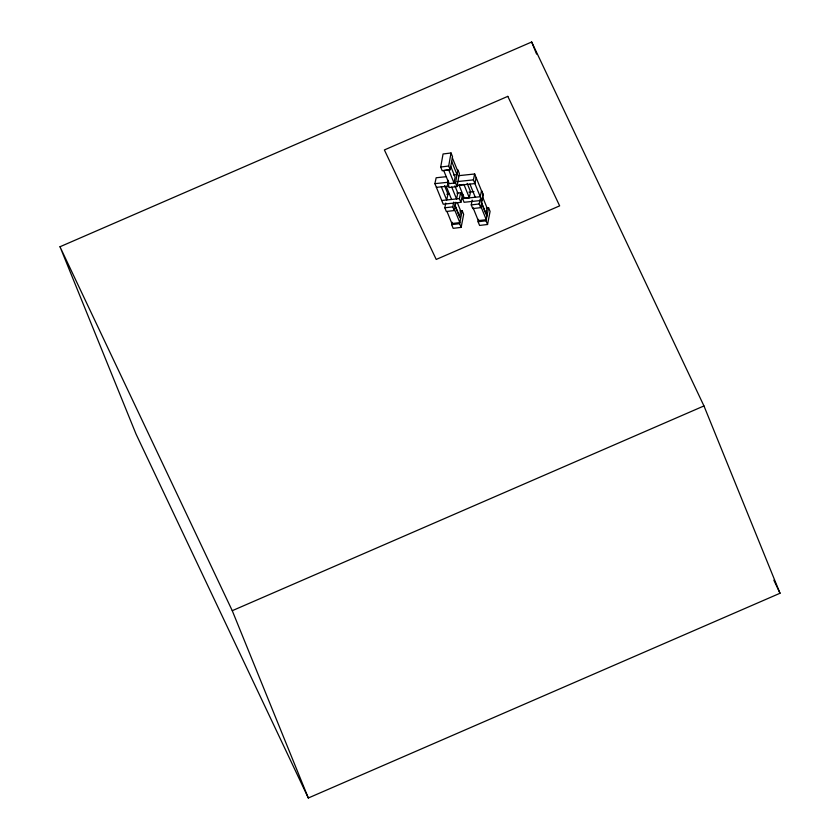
<?xml version="1.0" encoding="UTF-8"?>
<svg xmlns="http://www.w3.org/2000/svg" width="840" height="840" viewBox="0 0 840 840"><rect width="100%" height="100%" fill="white"/><g stroke="black" fill="none" stroke-linecap="round" stroke-linejoin="round"><path stroke-width="1.26" d="M440.706 167.034L443.058 153.983L451.028 152.975L452.529 156.671L450.188 169.722L442.207 170.73L440.706 167.034L448.686 166.026L451.028 152.975M457.023 186.564L455.522 182.868L457.863 169.816L459.365 173.513L457.023 186.564L449.043 187.561L447.552 183.866L448.182 180.306M455.91 202.23L454.293 210.546L446.334 211.491L444.832 207.795L445.757 203.049M454.293 210.546L452.792 206.85L453.716 202.104M459.89 210.893L462.157 210.62L463.659 214.316L461.139 227.388L453.169 228.333L451.668 224.637L452.13 222.264M461.139 227.388L459.638 223.692L462.157 210.62M481.74 190.88L483.242 194.576L480.711 207.648L472.752 208.593L471.251 204.897L472.175 200.141M480.711 207.648L479.209 203.952L480.134 199.206M486.308 207.995L488.576 207.722L490.077 211.417L487.546 224.49L479.588 225.435L478.086 221.739L478.548 219.356M487.546 224.49L486.045 220.794L488.576 207.722M456.866 193.127L460.645 192.728L462.147 196.423L460.877 202.325L443.226 204.194L434.889 183.656L436.159 177.765L446.24 176.694M460.877 202.325L459.375 198.629L460.645 192.728M458.294 175.718L474.673 173.985L483.011 194.513L481.74 200.413L464.09 202.283L462.588 198.587L463.355 195.048M469.287 197.642L463.943 184.496L458.987 185.021L464.32 198.166L469.287 197.642L470.558 191.741L467.166 183.383M481.74 200.413L473.403 179.876L474.673 173.985M476.175 177.681L474.905 183.572L457.254 185.441M481.509 190.816L480.239 196.718L462.588 198.587M59.987 246.75L531.678 42L703.962 405.941L780.014 593.25L308.322 798L136.038 434.06L59.987 246.75L232.26 610.691L308.322 798M232.26 610.691L703.962 405.941M453.59 175.014L457.002 174.584L451.668 161.448M447.552 183.866L455.522 182.868M444.832 207.795L452.792 206.85M471.251 204.897L479.209 203.952M451.668 224.637L459.638 223.692M478.086 221.739L486.045 220.794M434.889 183.656L448.749 182.185M457.013 181.619L473.403 179.876M436.391 187.352L448.991 186.018M446.775 194.197L449.295 193.935M468.909 192.15L473.949 191.615M441.725 200.498L459.375 198.629M773.85 580.209L780.014 593.25M531.678 42L536.592 54.086M482.706 197.201L487.064 207.953L485.93 213.833L481.079 201.884M481.635 202.871L486.98 216.017M480.931 206.546L486.266 219.691L478.296 220.637L472.962 207.491M469.938 184.097L475.272 197.243M452.33 157.773L457.663 170.919M450.733 166.383L455.102 177.135L454.041 183.005L448.707 169.859L443.719 170.489L449.064 183.635M448.686 166.026L450.188 169.722M454.902 185.882L457.81 193.042L456.54 198.944L451.689 186.995M457.254 202.493L460.645 210.851L459.512 216.731L454.661 204.782M455.217 205.769L460.562 218.915M446.24 186.322L451.574 199.469M454.514 209.444L459.848 222.59L451.889 223.535L447.038 211.585M444.56 185.714L447.962 194.072L446.691 199.972L441.346 186.827M507.812 96.359L384.384 149.94L436.223 259.445L559.65 205.863L507.812 96.359"/></g></svg>
